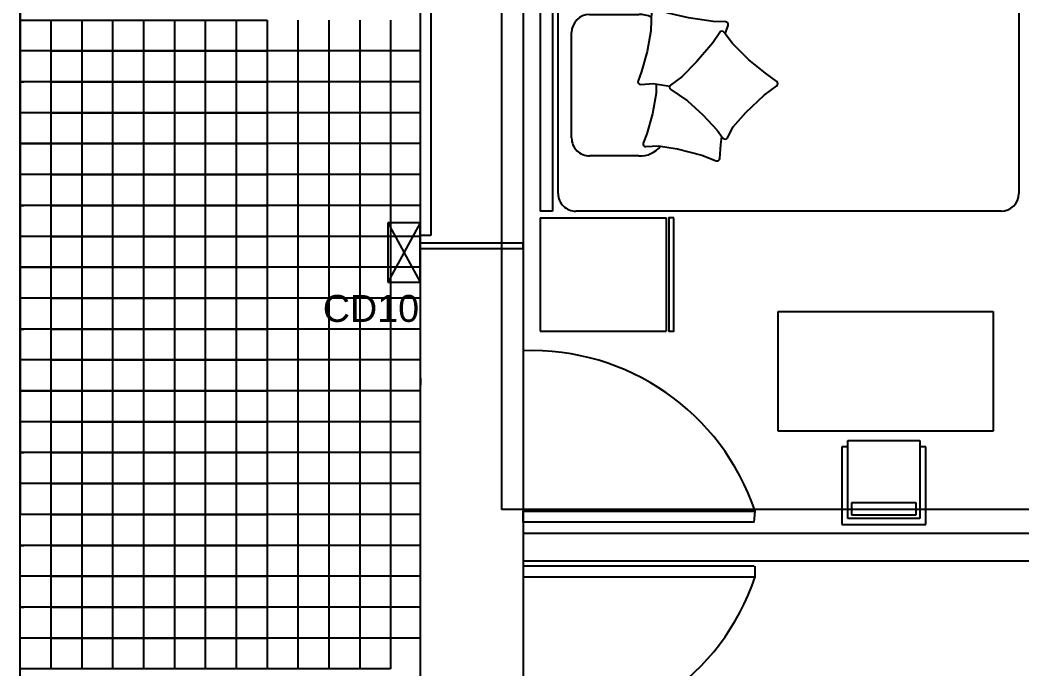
# Model space of a CAD drawing. Header units: millimetres. Extents: x 2377 to 4712, y -254 to 3188.
# Drawn here: x 2887.1 to 2963.4, y 1059 to 1108.4 of the extents above; entities that cross this region are included whole.
import ezdxf

# ---------------------------------------------------------------- set-up
doc = ezdxf.new("R2010")
doc.units = ezdxf.units.MM
doc.linetypes.add('ACAD_ISO03W100', pattern=[30, 12, -18])
doc.layers.add('CD', color=7, linetype='Continuous', true_color=0x5e67af)
doc.layers.add('Mobiliario', color=254, linetype='Continuous')
doc.styles.get("Standard").update_dxf_attribs({"font": 'arial.ttf'})

# ---------------------------------------------------------------- blocks, each defined once
blk = doc.blocks.new('*U7')
for p, q in [((-976.2, 0.3), (-976.2, -499.7)), ((-526.2, 0.3), (-976.2, 0.3)), ((-526.2, 0.3), (-526.2, -499.7)), ((500, -0.3), (-500, 0.3)), ((-500, -48.3), (-500, 0.3)), ((500, -48.8), (500, -0.3)), ((500, -48.8), (-500, -48.3)), ((-430, -71.4), (430, -71.4)), ((-500, -1830), (-500, -141.4)), ((-209.2, -124.8), (209.2, -124.8)), ((500, -141.4), (500, -1830)), ((-280.5, -391.6), (-280.5, -196)), ((280.5, -196), (280.5, -391.6)), ((-526.2, -499.7), (-976.2, -499.7)), ((430, -1900), (-430, -1900))]:
    blk.add_line(p, q)
for points in [[(204.7, -733.7), (237.6, -746.1, 0.517444), (251.8, -736.5), (252.9, -686.9), (267.1, -588.8), (285.5, -507.9), (305.6, -456.2, 0.51806), (296.2, -441.9), (215.9, -439.4), (134.1, -424.9), (54, -402.7), (17.6, -388.7, 0.550421), (3.4, -399.3), (7.1, -448.8), (-4.2, -514)], [(5, -461), (-31.1, -459.9), (-112.9, -445.4), (-193, -423.2), (-229.4, -409.2, 0.550421), (-243.6, -419.7), (-239.9, -469.3), (-252.7, -543.4), (-277, -641.2), (-299.4, -699, 0.502905), (-290.4, -713.2), (-235.5, -717.5), (-203.7, -720.9)]]:
    blk.add_lwpolyline(points, format="xyb")
blk.add_lwpolyline([(-526.3, -530.5), (-526.3, -510.8), (-976.2, -510.8), (-976.2, -530.5)], close=True)
blk.add_lwpolyline([(-108.6, -816.7), (-38.8, -889.4), (-1.9, -939.1, 0.502905), (15, -939.1), (47.8, -895), (100.9, -827.9), (165.1, -763.6), (209.9, -729.8, 0.517444), (209.3, -712.7), (167.9, -685.3), (92.5, -621), (33.8, -562.3), (0.9, -517.7, 0.51806), (-16.2, -518), (-61.2, -584.6), (-117, -646.1), (-178.5, -702.1), (-209.8, -725.4, 0.550421), (-208.4, -743.1), (-164.5, -766.4)], format="xyb", close=True)
for centre, radius, start, end in [((-430, -141.4), 70, 90, 180), ((430, -141.4), 70, 0, 90), ((-209.2, -196), 71.3, 89.9964, 180), ((209.2, -196), 71.3, 0, 90), ((-174.8, -395.7), 105.8, 177.773, 230.9652), ((174.8, -395.7), 105.8, 334.5655, 2.227), ((-430, -1830), 70, 180, 270), ((430, -1830), 70, 270, 0)]:
    blk.add_arc(centre, radius, start, end)
blk = doc.blocks.new('A$C297D1C59')
for p, q in [((0, 1779.3, -35.3), (1800, 1779.3, -35.3)), ((0, 779.3, -35.3), (0, 1779.3, -35.3)), ((1800, 1779.3, -35.3), (1800, 779.3, -35.3)), ((1800, 779.3, -35.3), (0, 779.3, -35.3)), ((585, 50, -35.3), (585, 700.5, -35.3)), ((585, 700.5, -35.3), (1185, 700.5, -35.3)), ((1185, 700.5, -35.3), (1185, 50, -35.3)), ((535, 650, -35.3), (535, 0, -35.3)), ((539.2, 650, -35.3), (535, 650, -35.3)), ((585, 650, -35.3), (539.2, 650, -35.3)), ((1235, 650, -35.3), (1185, 650, -35.3)), ((1235, 0, -35.3), (1235, 650, -35.3)), ((615.6, 181.5, -35.3), (615.6, 81.2, -35.3)), ((1155.8, 181.5, -35.3), (615.6, 181.5, -35.3)), ((1155.8, 81.2, -35.3), (1155.8, 181.5, -35.3)), ((1185, 50, -35.3), (585, 50, -35.3)), ((615.6, 81.2, -35.3), (1155.8, 81.2, -35.3)), ((535, 0, -35.3), (1235, 0, -35.3))]:
    blk.add_line(p, q)

msp = doc.modelspace()

# ---------------------------------------------------------------- linework, layer by layer
at = {"transparency": 33554687}
for p, q in [((2887.121, 1021.029), (2887.121, 1183.689)), ((2887.121, 1021.029), (2887.121, 1160.173)), ((2887.121, 1127.248), (2887.121, 1070.806)), ((2887.121, 1117.841), (2887.121, 1108.434)), ((2917.605, 1116.529), (2917.605, 1091.052)), ((2925.444, 1113.915), (2925.444, 1089.923)), ((2887.121, 1108.434), (2887.121, 1089.62)), ((2887.121, 1108.434), (2889.473, 1108.434)), ((2889.473, 1108.434), (2889.473, 1106.082)), ((2889.473, 1108.434), (2891.825, 1108.434)), ((2891.825, 1108.434), (2891.825, 1106.082)), ((2891.825, 1108.434), (2894.176, 1108.434)), ((2894.176, 1108.434), (2894.176, 1106.082)), ((2894.176, 1108.434), (2896.528, 1108.434)), ((2896.528, 1108.434), (2896.528, 1106.082)), ((2896.528, 1108.434), (2898.88, 1108.434)), ((2898.88, 1108.434), (2898.88, 1106.082)), ((2898.88, 1108.434), (2901.231, 1108.434)), ((2901.231, 1108.434), (2901.231, 1106.082)), ((2901.231, 1108.434), (2903.583, 1108.434)), ((2903.583, 1108.434), (2903.583, 1106.082)), ((2903.583, 1108.434), (2905.935, 1108.434)), ((2905.935, 1108.434), (2905.935, 1106.082)), ((2908.287, 1108.434), (2908.287, 1106.082)), ((2910.638, 1108.434), (2910.638, 1106.082)), ((2912.99, 1108.434), (2912.99, 1106.082)), ((2915.342, 1108.434), (2915.342, 1106.082)), ((2889.473, 1106.082), (2887.121, 1106.082)), ((2887.121, 1106.082), (2887.121, 1103.731)), ((2891.825, 1106.082), (2889.473, 1106.082)), ((2889.473, 1106.082), (2889.473, 1103.731)), ((2889.473, 1106.082), (2891.825, 1106.082)), ((2894.176, 1106.082), (2891.825, 1106.082)), ((2891.825, 1106.082), (2891.825, 1103.731)), ((2891.825, 1106.082), (2894.176, 1106.082)), ((2896.528, 1106.082), (2894.176, 1106.082)), ((2894.176, 1106.082), (2894.176, 1103.731)), ((2894.176, 1106.082), (2896.528, 1106.082)), ((2898.88, 1106.082), (2896.528, 1106.082)), ((2896.528, 1106.082), (2896.528, 1103.731)), ((2896.528, 1106.082), (2898.88, 1106.082)), ((2901.231, 1106.082), (2898.88, 1106.082)), ((2898.88, 1106.082), (2898.88, 1103.731)), ((2898.88, 1106.082), (2901.231, 1106.082)), ((2903.583, 1106.082), (2901.231, 1106.082)), ((2901.231, 1106.082), (2901.231, 1103.731)), ((2901.231, 1106.082), (2903.583, 1106.082)), ((2905.935, 1106.082), (2903.583, 1106.082)), ((2903.583, 1106.082), (2903.583, 1103.731)), ((2903.583, 1106.082), (2905.935, 1106.082)), ((2908.287, 1106.082), (2905.935, 1106.082)), ((2905.935, 1106.082), (2905.935, 1103.731)), ((2910.638, 1106.082), (2908.287, 1106.082)), ((2908.287, 1106.082), (2908.287, 1103.731)), ((2912.99, 1106.082), (2910.638, 1106.082)), ((2910.638, 1106.082), (2910.638, 1103.731)), ((2915.342, 1106.082), (2912.99, 1106.082)), ((2912.99, 1106.082), (2912.99, 1103.731)), ((2917.62, 1106.082), (2915.342, 1106.082)), ((2915.342, 1106.082), (2915.342, 1103.731)), ((2887.121, 1103.731), (2887.121, 1104.904)), ((2887.121, 1103.731), (2887.421, 1103.731)), ((2889.473, 1103.731), (2887.121, 1103.731)), ((2887.121, 1103.731), (2887.121, 1101.379)), ((2887.121, 1103.731), (2887.121, 1099.027)), ((2891.825, 1103.731), (2889.473, 1103.731)), ((2889.473, 1103.731), (2889.473, 1101.379)), ((2889.473, 1103.731), (2891.825, 1103.731)), ((2894.176, 1103.731), (2891.825, 1103.731)), ((2891.825, 1103.731), (2891.825, 1101.379)), ((2891.825, 1103.731), (2894.176, 1103.731)), ((2896.528, 1103.731), (2894.176, 1103.731)), ((2894.176, 1103.731), (2894.176, 1101.379)), ((2894.176, 1103.731), (2896.528, 1103.731)), ((2898.88, 1103.731), (2896.528, 1103.731)), ((2896.528, 1103.731), (2896.528, 1101.379)), ((2896.528, 1103.731), (2898.88, 1103.731)), ((2901.231, 1103.731), (2898.88, 1103.731)), ((2898.88, 1103.731), (2898.88, 1101.379)), ((2898.88, 1103.731), (2901.231, 1103.731)), ((2903.583, 1103.731), (2901.231, 1103.731)), ((2901.231, 1103.731), (2901.231, 1101.379)), ((2901.231, 1103.731), (2903.583, 1103.731)), ((2905.935, 1103.731), (2903.583, 1103.731)), ((2903.583, 1103.731), (2903.583, 1101.379)), ((2903.583, 1103.731), (2905.935, 1103.731)), ((2908.287, 1103.731), (2905.935, 1103.731)), ((2905.935, 1103.731), (2905.935, 1101.379)), ((2910.638, 1103.731), (2908.287, 1103.731)), ((2908.287, 1103.731), (2908.287, 1101.379)), ((2912.99, 1103.731), (2910.638, 1103.731)), ((2910.638, 1103.731), (2910.638, 1101.379)), ((2915.342, 1103.731), (2912.99, 1103.731)), ((2912.99, 1103.731), (2912.99, 1101.379)), ((2917.62, 1103.731), (2915.342, 1103.731)), ((2915.342, 1103.731), (2915.342, 1101.379)), ((2889.473, 1101.379), (2887.121, 1101.379)), ((2891.825, 1101.379), (2889.473, 1101.379)), ((2889.473, 1101.379), (2889.473, 1099.027)), ((2889.473, 1101.379), (2891.825, 1101.379)), ((2894.176, 1101.379), (2891.825, 1101.379)), ((2891.825, 1101.379), (2891.825, 1099.027)), ((2891.825, 1101.379), (2894.176, 1101.379)), ((2896.528, 1101.379), (2894.176, 1101.379)), ((2894.176, 1101.379), (2894.176, 1099.027)), ((2894.176, 1101.379), (2896.528, 1101.379)), ((2898.88, 1101.379), (2896.528, 1101.379)), ((2896.528, 1101.379), (2896.528, 1099.027)), ((2896.528, 1101.379), (2898.88, 1101.379)), ((2901.231, 1101.379), (2898.88, 1101.379)), ((2898.88, 1101.379), (2898.88, 1099.027)), ((2898.88, 1101.379), (2901.231, 1101.379)), ((2903.583, 1101.379), (2901.231, 1101.379)), ((2901.231, 1101.379), (2901.231, 1099.027)), ((2901.231, 1101.379), (2903.583, 1101.379)), ((2905.935, 1101.379), (2903.583, 1101.379)), ((2903.583, 1101.379), (2903.583, 1099.027)), ((2903.583, 1101.379), (2905.935, 1101.379)), ((2908.287, 1101.379), (2905.935, 1101.379)), ((2905.935, 1101.379), (2905.935, 1099.027)), ((2910.638, 1101.379), (2908.287, 1101.379)), ((2908.287, 1101.379), (2908.287, 1099.027)), ((2912.99, 1101.379), (2910.638, 1101.379)), ((2910.638, 1101.379), (2910.638, 1099.027)), ((2915.342, 1101.379), (2912.99, 1101.379)), ((2912.99, 1101.379), (2912.99, 1099.027)), ((2917.62, 1101.379), (2915.342, 1101.379)), ((2915.342, 1101.379), (2915.342, 1099.027)), ((2889.473, 1099.027), (2887.121, 1099.027)), ((2887.121, 1099.027), (2887.121, 1089.62)), ((2887.121, 1099.027), (2889.473, 1099.027)), ((2891.825, 1099.027), (2889.473, 1099.027)), ((2889.473, 1099.027), (2889.473, 1096.675)), ((2889.473, 1099.027), (2891.825, 1099.027)), ((2894.176, 1099.027), (2891.825, 1099.027)), ((2891.825, 1099.027), (2891.825, 1096.675)), ((2891.825, 1099.027), (2894.176, 1099.027)), ((2896.528, 1099.027), (2894.176, 1099.027)), ((2894.176, 1099.027), (2894.176, 1096.675)), ((2894.176, 1099.027), (2896.528, 1099.027)), ((2898.88, 1099.027), (2896.528, 1099.027)), ((2896.528, 1099.027), (2896.528, 1096.675)), ((2896.528, 1099.027), (2898.88, 1099.027)), ((2901.231, 1099.027), (2898.88, 1099.027)), ((2898.88, 1099.027), (2898.88, 1096.675)), ((2898.88, 1099.027), (2901.231, 1099.027)), ((2903.583, 1099.027), (2901.231, 1099.027)), ((2901.231, 1099.027), (2901.231, 1096.675)), ((2901.231, 1099.027), (2903.583, 1099.027)), ((2905.935, 1099.027), (2903.583, 1099.027)), ((2903.583, 1099.027), (2903.583, 1096.675)), ((2903.583, 1099.027), (2905.935, 1099.027)), ((2908.287, 1099.027), (2905.935, 1099.027)), ((2905.935, 1099.027), (2905.935, 1096.675)), ((2910.638, 1099.027), (2908.287, 1099.027)), ((2908.287, 1099.027), (2908.287, 1096.675)), ((2912.99, 1099.027), (2910.638, 1099.027)), ((2910.638, 1099.027), (2910.638, 1096.675)), ((2915.342, 1099.027), (2912.99, 1099.027)), ((2912.99, 1099.027), (2912.99, 1096.675)), ((2917.62, 1099.027), (2915.342, 1099.027)), ((2915.342, 1099.027), (2915.342, 1096.675)), ((2889.473, 1096.675), (2887.121, 1096.675)), ((2887.121, 1096.675), (2887.121, 1094.324)), ((2891.825, 1096.675), (2889.473, 1096.675)), ((2889.473, 1096.675), (2889.473, 1094.324)), ((2889.473, 1096.675), (2891.825, 1096.675)), ((2894.176, 1096.675), (2891.825, 1096.675)), ((2891.825, 1096.675), (2891.825, 1094.324)), ((2891.825, 1096.675), (2894.176, 1096.675)), ((2896.528, 1096.675), (2894.176, 1096.675)), ((2894.176, 1096.675), (2894.176, 1094.324)), ((2894.176, 1096.675), (2896.528, 1096.675)), ((2898.88, 1096.675), (2896.528, 1096.675)), ((2896.528, 1096.675), (2896.528, 1094.324)), ((2896.528, 1096.675), (2898.88, 1096.675)), ((2901.231, 1096.675), (2898.88, 1096.675)), ((2898.88, 1096.675), (2898.88, 1094.324)), ((2898.88, 1096.675), (2901.231, 1096.675)), ((2903.583, 1096.675), (2901.231, 1096.675)), ((2901.231, 1096.675), (2901.231, 1094.324)), ((2901.231, 1096.675), (2903.583, 1096.675)), ((2905.935, 1096.675), (2903.583, 1096.675)), ((2903.583, 1096.675), (2903.583, 1094.324)), ((2903.583, 1096.675), (2905.935, 1096.675)), ((2908.287, 1096.675), (2905.935, 1096.675)), ((2905.935, 1096.675), (2905.935, 1094.324)), ((2910.638, 1096.675), (2908.287, 1096.675)), ((2908.287, 1096.675), (2908.287, 1094.324)), ((2912.99, 1096.675), (2910.638, 1096.675)), ((2910.638, 1096.675), (2910.638, 1094.324)), ((2915.342, 1096.675), (2912.99, 1096.675)), ((2912.99, 1096.675), (2912.99, 1094.324)), ((2917.62, 1096.675), (2915.342, 1096.675)), ((2915.342, 1096.675), (2915.342, 1094.324)), ((2887.121, 1094.324), (2887.421, 1094.324)), ((2889.473, 1094.324), (2887.121, 1094.324)), ((2887.121, 1094.324), (2887.121, 1091.972)), ((2887.121, 1094.324), (2887.121, 1089.62)), ((2891.825, 1094.324), (2889.473, 1094.324)), ((2889.473, 1094.324), (2889.473, 1091.972)), ((2889.473, 1094.324), (2891.825, 1094.324)), ((2894.176, 1094.324), (2891.825, 1094.324)), ((2891.825, 1094.324), (2891.825, 1091.972)), ((2891.825, 1094.324), (2894.176, 1094.324)), ((2896.528, 1094.324), (2894.176, 1094.324)), ((2894.176, 1094.324), (2894.176, 1091.972)), ((2894.176, 1094.324), (2896.528, 1094.324)), ((2898.88, 1094.324), (2896.528, 1094.324)), ((2896.528, 1094.324), (2896.528, 1091.972)), ((2896.528, 1094.324), (2898.88, 1094.324)), ((2901.231, 1094.324), (2898.88, 1094.324)), ((2898.88, 1094.324), (2898.88, 1091.972)), ((2898.88, 1094.324), (2901.231, 1094.324)), ((2903.583, 1094.324), (2901.231, 1094.324)), ((2901.231, 1094.324), (2901.231, 1091.972)), ((2901.231, 1094.324), (2903.583, 1094.324)), ((2905.935, 1094.324), (2903.583, 1094.324)), ((2903.583, 1094.324), (2903.583, 1091.972)), ((2903.583, 1094.324), (2905.935, 1094.324)), ((2908.287, 1094.324), (2905.935, 1094.324)), ((2905.935, 1094.324), (2905.935, 1091.972)), ((2910.638, 1094.324), (2908.287, 1094.324)), ((2908.287, 1094.324), (2908.287, 1091.972)), ((2912.99, 1094.324), (2910.638, 1094.324)), ((2910.638, 1094.324), (2910.638, 1091.972)), ((2915.342, 1094.324), (2912.99, 1094.324)), ((2912.99, 1094.324), (2912.99, 1091.972)), ((2917.62, 1094.324), (2915.342, 1094.324)), ((2915.342, 1094.324), (2915.342, 1091.972)), ((2889.473, 1091.972), (2887.121, 1091.972)), ((2891.825, 1091.972), (2889.473, 1091.972)), ((2889.473, 1091.972), (2889.473, 1089.62)), ((2889.473, 1091.972), (2891.825, 1091.972)), ((2894.176, 1091.972), (2891.825, 1091.972)), ((2891.825, 1091.972), (2891.825, 1089.62)), ((2891.825, 1091.972), (2894.176, 1091.972)), ((2896.528, 1091.972), (2894.176, 1091.972)), ((2894.176, 1091.972), (2894.176, 1089.62)), ((2894.176, 1091.972), (2896.528, 1091.972)), ((2898.88, 1091.972), (2896.528, 1091.972)), ((2896.528, 1091.972), (2896.528, 1089.62)), ((2896.528, 1091.972), (2898.88, 1091.972)), ((2901.231, 1091.972), (2898.88, 1091.972)), ((2898.88, 1091.972), (2898.88, 1089.62)), ((2898.88, 1091.972), (2901.231, 1091.972)), ((2903.583, 1091.972), (2901.231, 1091.972)), ((2901.231, 1091.972), (2901.231, 1089.62)), ((2901.231, 1091.972), (2903.583, 1091.972)), ((2905.935, 1091.972), (2903.583, 1091.972)), ((2903.583, 1091.972), (2903.583, 1089.62)), ((2903.583, 1091.972), (2905.935, 1091.972)), ((2908.287, 1091.972), (2905.935, 1091.972)), ((2905.935, 1091.972), (2905.935, 1089.62)), ((2910.638, 1091.972), (2908.287, 1091.972)), ((2908.287, 1091.972), (2908.287, 1089.62)), ((2912.99, 1091.972), (2910.638, 1091.972)), ((2910.638, 1091.972), (2910.638, 1089.62)), ((2915.342, 1091.972), (2912.99, 1091.972)), ((2912.99, 1091.972), (2912.99, 1089.62)), ((2917.62, 1091.972), (2915.342, 1091.972)), ((2915.342, 1091.972), (2915.342, 1089.62)), ((2917.605, 1091.972), (2917.605, 1045.906)), ((2925.444, 1091.444), (2917.605, 1091.444)), ((2925.444, 1091.052), (2925.444, 1091.444)), ((2917.605, 1091.052), (2925.444, 1091.052)), ((2925.444, 1091.052), (2925.444, 1045.463)), ((2889.473, 1089.62), (2887.121, 1089.62)), ((2887.121, 1089.62), (2887.121, 1070.806)), ((2887.121, 1089.62), (2889.473, 1089.62)), ((2891.825, 1089.62), (2889.473, 1089.62)), ((2889.473, 1089.62), (2889.473, 1087.268)), ((2889.473, 1089.62), (2891.825, 1089.62)), ((2894.176, 1089.62), (2891.825, 1089.62)), ((2891.825, 1089.62), (2891.825, 1087.268)), ((2891.825, 1089.62), (2894.176, 1089.62)), ((2896.528, 1089.62), (2894.176, 1089.62)), ((2894.176, 1089.62), (2894.176, 1087.268)), ((2894.176, 1089.62), (2896.528, 1089.62)), ((2898.88, 1089.62), (2896.528, 1089.62)), ((2896.528, 1089.62), (2896.528, 1087.268)), ((2896.528, 1089.62), (2898.88, 1089.62)), ((2901.231, 1089.62), (2898.88, 1089.62)), ((2898.88, 1089.62), (2898.88, 1087.268)), ((2898.88, 1089.62), (2901.231, 1089.62)), ((2903.583, 1089.62), (2901.231, 1089.62)), ((2901.231, 1089.62), (2901.231, 1087.268)), ((2901.231, 1089.62), (2903.583, 1089.62)), ((2905.935, 1089.62), (2903.583, 1089.62)), ((2903.583, 1089.62), (2903.583, 1087.268)), ((2903.583, 1089.62), (2905.935, 1089.62)), ((2908.287, 1089.62), (2905.935, 1089.62)), ((2905.935, 1089.62), (2905.935, 1087.268)), ((2910.638, 1089.62), (2908.287, 1089.62)), ((2908.287, 1089.62), (2908.287, 1087.268)), ((2912.99, 1089.62), (2910.638, 1089.62)), ((2910.638, 1089.62), (2910.638, 1087.268)), ((2915.342, 1089.62), (2912.99, 1089.62)), ((2912.99, 1089.62), (2912.99, 1087.268)), ((2917.62, 1089.62), (2915.342, 1089.62)), ((2915.342, 1089.62), (2915.342, 1087.268)), ((2889.473, 1087.268), (2887.121, 1087.268)), ((2887.121, 1087.268), (2887.121, 1084.917)), ((2891.825, 1087.268), (2889.473, 1087.268)), ((2889.473, 1087.268), (2889.473, 1084.917)), ((2889.473, 1087.268), (2891.825, 1087.268)), ((2894.176, 1087.268), (2891.825, 1087.268)), ((2891.825, 1087.268), (2891.825, 1084.917)), ((2891.825, 1087.268), (2894.176, 1087.268)), ((2896.528, 1087.268), (2894.176, 1087.268)), ((2894.176, 1087.268), (2894.176, 1084.917)), ((2894.176, 1087.268), (2896.528, 1087.268)), ((2898.88, 1087.268), (2896.528, 1087.268)), ((2896.528, 1087.268), (2896.528, 1084.917)), ((2896.528, 1087.268), (2898.88, 1087.268)), ((2901.231, 1087.268), (2898.88, 1087.268)), ((2898.88, 1087.268), (2898.88, 1084.917)), ((2898.88, 1087.268), (2901.231, 1087.268)), ((2903.583, 1087.268), (2901.231, 1087.268)), ((2901.231, 1087.268), (2901.231, 1084.917)), ((2901.231, 1087.268), (2903.583, 1087.268)), ((2905.935, 1087.268), (2903.583, 1087.268)), ((2903.583, 1087.268), (2903.583, 1084.917)), ((2903.583, 1087.268), (2905.935, 1087.268)), ((2908.287, 1087.268), (2905.935, 1087.268)), ((2905.935, 1087.268), (2905.935, 1084.917)), ((2910.638, 1087.268), (2908.287, 1087.268)), ((2908.287, 1087.268), (2908.287, 1084.917)), ((2912.99, 1087.268), (2910.638, 1087.268)), ((2910.638, 1087.268), (2910.638, 1084.917)), ((2915.342, 1087.268), (2912.99, 1087.268)), ((2912.99, 1087.268), (2912.99, 1084.917)), ((2917.62, 1087.268), (2915.342, 1087.268)), ((2915.342, 1087.268), (2915.342, 1084.917)), ((2887.121, 1084.917), (2887.421, 1084.917)), ((2889.473, 1084.917), (2887.121, 1084.917)), ((2887.121, 1084.917), (2887.121, 1082.565)), ((2887.121, 1084.917), (2887.121, 1080.213)), ((2891.825, 1084.917), (2889.473, 1084.917)), ((2889.473, 1084.917), (2889.473, 1082.565)), ((2889.473, 1084.917), (2891.825, 1084.917)), ((2894.176, 1084.917), (2891.825, 1084.917)), ((2891.825, 1084.917), (2891.825, 1082.565)), ((2891.825, 1084.917), (2894.176, 1084.917)), ((2896.528, 1084.917), (2894.176, 1084.917)), ((2894.176, 1084.917), (2894.176, 1082.565)), ((2894.176, 1084.917), (2896.528, 1084.917)), ((2898.88, 1084.917), (2896.528, 1084.917)), ((2896.528, 1084.917), (2896.528, 1082.565)), ((2896.528, 1084.917), (2898.88, 1084.917)), ((2901.231, 1084.917), (2898.88, 1084.917)), ((2898.88, 1084.917), (2898.88, 1082.565)), ((2898.88, 1084.917), (2901.231, 1084.917)), ((2903.583, 1084.917), (2901.231, 1084.917)), ((2901.231, 1084.917), (2901.231, 1082.565)), ((2901.231, 1084.917), (2903.583, 1084.917)), ((2905.935, 1084.917), (2903.583, 1084.917)), ((2903.583, 1084.917), (2903.583, 1082.565)), ((2903.583, 1084.917), (2905.935, 1084.917)), ((2908.287, 1084.917), (2905.935, 1084.917)), ((2905.935, 1084.917), (2905.935, 1082.565)), ((2910.638, 1084.917), (2908.287, 1084.917)), ((2908.287, 1084.917), (2908.287, 1082.565)), ((2912.99, 1084.917), (2910.638, 1084.917)), ((2910.638, 1084.917), (2910.638, 1082.565)), ((2915.342, 1084.917), (2912.99, 1084.917)), ((2912.99, 1084.917), (2912.99, 1082.565)), ((2917.62, 1084.917), (2915.342, 1084.917)), ((2915.342, 1084.917), (2915.342, 1082.565)), ((2889.473, 1082.565), (2887.121, 1082.565)), ((2891.825, 1082.565), (2889.473, 1082.565)), ((2889.473, 1082.565), (2889.473, 1080.213)), ((2889.473, 1082.565), (2891.825, 1082.565)), ((2894.176, 1082.565), (2891.825, 1082.565)), ((2891.825, 1082.565), (2891.825, 1080.213)), ((2891.825, 1082.565), (2894.176, 1082.565)), ((2896.528, 1082.565), (2894.176, 1082.565)), ((2894.176, 1082.565), (2894.176, 1080.213)), ((2894.176, 1082.565), (2896.528, 1082.565)), ((2898.88, 1082.565), (2896.528, 1082.565)), ((2896.528, 1082.565), (2896.528, 1080.213)), ((2896.528, 1082.565), (2898.88, 1082.565)), ((2901.231, 1082.565), (2898.88, 1082.565)), ((2898.88, 1082.565), (2898.88, 1080.213)), ((2898.88, 1082.565), (2901.231, 1082.565)), ((2903.583, 1082.565), (2901.231, 1082.565)), ((2901.231, 1082.565), (2901.231, 1080.213)), ((2901.231, 1082.565), (2903.583, 1082.565)), ((2905.935, 1082.565), (2903.583, 1082.565)), ((2903.583, 1082.565), (2903.583, 1080.213)), ((2903.583, 1082.565), (2905.935, 1082.565)), ((2908.287, 1082.565), (2905.935, 1082.565)), ((2905.935, 1082.565), (2905.935, 1080.213)), ((2910.638, 1082.565), (2908.287, 1082.565)), ((2908.287, 1082.565), (2908.287, 1080.213)), ((2912.99, 1082.565), (2910.638, 1082.565)), ((2910.638, 1082.565), (2910.638, 1080.213)), ((2915.342, 1082.565), (2912.99, 1082.565)), ((2912.99, 1082.565), (2912.99, 1080.213)), ((2917.62, 1082.565), (2915.342, 1082.565)), ((2915.342, 1082.565), (2915.342, 1080.213)), ((2917.62, 1081.171), (2917.62, 1080.665)), ((2889.473, 1080.213), (2887.121, 1080.213)), ((2887.121, 1080.213), (2887.121, 1070.806)), ((2887.121, 1080.213), (2889.473, 1080.213)), ((2891.825, 1080.213), (2889.473, 1080.213)), ((2889.473, 1080.213), (2889.473, 1077.862)), ((2889.473, 1080.213), (2891.825, 1080.213)), ((2894.176, 1080.213), (2891.825, 1080.213)), ((2891.825, 1080.213), (2891.825, 1077.862)), ((2891.825, 1080.213), (2894.176, 1080.213)), ((2896.528, 1080.213), (2894.176, 1080.213)), ((2894.176, 1080.213), (2894.176, 1077.862)), ((2894.176, 1080.213), (2896.528, 1080.213)), ((2898.88, 1080.213), (2896.528, 1080.213)), ((2896.528, 1080.213), (2896.528, 1077.862)), ((2896.528, 1080.213), (2898.88, 1080.213)), ((2901.231, 1080.213), (2898.88, 1080.213)), ((2898.88, 1080.213), (2898.88, 1077.862)), ((2898.88, 1080.213), (2901.231, 1080.213)), ((2903.583, 1080.213), (2901.231, 1080.213)), ((2901.231, 1080.213), (2901.231, 1077.862)), ((2901.231, 1080.213), (2903.583, 1080.213)), ((2905.935, 1080.213), (2903.583, 1080.213)), ((2903.583, 1080.213), (2903.583, 1077.862)), ((2903.583, 1080.213), (2905.935, 1080.213)), ((2908.287, 1080.213), (2905.935, 1080.213)), ((2905.935, 1080.213), (2905.935, 1077.862)), ((2910.638, 1080.213), (2908.287, 1080.213)), ((2908.287, 1080.213), (2908.287, 1077.862)), ((2912.99, 1080.213), (2910.638, 1080.213)), ((2910.638, 1080.213), (2910.638, 1077.862)), ((2915.342, 1080.213), (2912.99, 1080.213)), ((2912.99, 1080.213), (2912.99, 1077.862)), ((2917.62, 1080.213), (2915.342, 1080.213)), ((2915.342, 1080.213), (2915.342, 1077.862)), ((2889.473, 1077.862), (2887.121, 1077.862)), ((2887.121, 1077.862), (2887.121, 1075.51)), ((2891.825, 1077.862), (2889.473, 1077.862)), ((2889.473, 1077.862), (2889.473, 1075.51)), ((2889.473, 1077.862), (2891.825, 1077.862)), ((2894.176, 1077.862), (2891.825, 1077.862)), ((2891.825, 1077.862), (2891.825, 1075.51)), ((2891.825, 1077.862), (2894.176, 1077.862)), ((2896.528, 1077.862), (2894.176, 1077.862)), ((2894.176, 1077.862), (2894.176, 1075.51)), ((2894.176, 1077.862), (2896.528, 1077.862)), ((2898.88, 1077.862), (2896.528, 1077.862)), ((2896.528, 1077.862), (2896.528, 1075.51)), ((2896.528, 1077.862), (2898.88, 1077.862)), ((2901.231, 1077.862), (2898.88, 1077.862)), ((2898.88, 1077.862), (2898.88, 1075.51)), ((2898.88, 1077.862), (2901.231, 1077.862)), ((2903.583, 1077.862), (2901.231, 1077.862)), ((2901.231, 1077.862), (2901.231, 1075.51)), ((2901.231, 1077.862), (2903.583, 1077.862)), ((2905.935, 1077.862), (2903.583, 1077.862)), ((2903.583, 1077.862), (2903.583, 1075.51)), ((2903.583, 1077.862), (2905.935, 1077.862)), ((2908.287, 1077.862), (2905.935, 1077.862)), ((2905.935, 1077.862), (2905.935, 1075.51)), ((2910.638, 1077.862), (2908.287, 1077.862)), ((2908.287, 1077.862), (2908.287, 1075.51)), ((2912.99, 1077.862), (2910.638, 1077.862)), ((2910.638, 1077.862), (2910.638, 1075.51)), ((2915.342, 1077.862), (2912.99, 1077.862)), ((2912.99, 1077.862), (2912.99, 1075.51)), ((2917.62, 1077.862), (2915.342, 1077.862)), ((2915.342, 1077.862), (2915.342, 1075.51)), ((2887.121, 1075.51), (2887.421, 1075.51)), ((2889.473, 1075.51), (2887.121, 1075.51)), ((2887.121, 1075.51), (2887.121, 1073.158)), ((2887.121, 1075.51), (2887.121, 1070.806)), ((2891.825, 1075.51), (2889.473, 1075.51)), ((2889.473, 1075.51), (2889.473, 1073.158)), ((2889.473, 1075.51), (2891.825, 1075.51)), ((2894.176, 1075.51), (2891.825, 1075.51)), ((2891.825, 1075.51), (2891.825, 1073.158)), ((2891.825, 1075.51), (2894.176, 1075.51)), ((2896.528, 1075.51), (2894.176, 1075.51)), ((2894.176, 1075.51), (2894.176, 1073.158)), ((2894.176, 1075.51), (2896.528, 1075.51)), ((2898.88, 1075.51), (2896.528, 1075.51)), ((2896.528, 1075.51), (2896.528, 1073.158)), ((2896.528, 1075.51), (2898.88, 1075.51)), ((2901.231, 1075.51), (2898.88, 1075.51)), ((2898.88, 1075.51), (2898.88, 1073.158)), ((2898.88, 1075.51), (2901.231, 1075.51)), ((2903.583, 1075.51), (2901.231, 1075.51)), ((2901.231, 1075.51), (2901.231, 1073.158)), ((2901.231, 1075.51), (2903.583, 1075.51)), ((2905.935, 1075.51), (2903.583, 1075.51)), ((2903.583, 1075.51), (2903.583, 1073.158)), ((2903.583, 1075.51), (2905.935, 1075.51)), ((2908.287, 1075.51), (2905.935, 1075.51)), ((2905.935, 1075.51), (2905.935, 1073.158)), ((2910.638, 1075.51), (2908.287, 1075.51)), ((2908.287, 1075.51), (2908.287, 1073.158)), ((2912.99, 1075.51), (2910.638, 1075.51)), ((2910.638, 1075.51), (2910.638, 1073.158)), ((2915.342, 1075.51), (2912.99, 1075.51)), ((2912.99, 1075.51), (2912.99, 1073.158)), ((2917.62, 1075.51), (2915.342, 1075.51)), ((2915.342, 1075.51), (2915.342, 1073.158)), ((2889.473, 1073.158), (2887.121, 1073.158)), ((2891.825, 1073.158), (2889.473, 1073.158)), ((2889.473, 1073.158), (2889.473, 1070.806)), ((2889.473, 1073.158), (2891.825, 1073.158)), ((2894.176, 1073.158), (2891.825, 1073.158)), ((2891.825, 1073.158), (2891.825, 1070.806)), ((2891.825, 1073.158), (2894.176, 1073.158)), ((2896.528, 1073.158), (2894.176, 1073.158)), ((2894.176, 1073.158), (2894.176, 1070.806)), ((2894.176, 1073.158), (2896.528, 1073.158)), ((2898.88, 1073.158), (2896.528, 1073.158)), ((2896.528, 1073.158), (2896.528, 1070.806)), ((2896.528, 1073.158), (2898.88, 1073.158)), ((2901.231, 1073.158), (2898.88, 1073.158)), ((2898.88, 1073.158), (2898.88, 1070.806)), ((2898.88, 1073.158), (2901.231, 1073.158)), ((2903.583, 1073.158), (2901.231, 1073.158)), ((2901.231, 1073.158), (2901.231, 1070.806)), ((2901.231, 1073.158), (2903.583, 1073.158)), ((2905.935, 1073.158), (2903.583, 1073.158)), ((2903.583, 1073.158), (2903.583, 1070.806)), ((2903.583, 1073.158), (2905.935, 1073.158)), ((2908.287, 1073.158), (2905.935, 1073.158)), ((2905.935, 1073.158), (2905.935, 1070.806)), ((2910.638, 1073.158), (2908.287, 1073.158)), ((2908.287, 1073.158), (2908.287, 1070.806)), ((2912.99, 1073.158), (2910.638, 1073.158)), ((2910.638, 1073.158), (2910.638, 1070.806)), ((2915.342, 1073.158), (2912.99, 1073.158)), ((2912.99, 1073.158), (2912.99, 1070.806)), ((2917.62, 1073.158), (2915.342, 1073.158)), ((2915.342, 1073.158), (2915.342, 1070.806)), ((2889.473, 1070.806), (2887.121, 1070.806)), ((2889.473, 1070.806), (2887.121, 1070.806)), ((2891.825, 1070.806), (2889.473, 1070.806)), ((2891.825, 1070.806), (2889.473, 1070.806)), ((2889.473, 1070.806), (2889.473, 1068.455)), ((2889.473, 1070.806), (2891.825, 1070.806)), ((2894.176, 1070.806), (2891.825, 1070.806)), ((2894.176, 1070.806), (2891.825, 1070.806)), ((2891.825, 1070.806), (2891.825, 1068.455)), ((2891.825, 1070.806), (2894.176, 1070.806)), ((2896.528, 1070.806), (2894.176, 1070.806)), ((2896.528, 1070.806), (2894.176, 1070.806)), ((2894.176, 1070.806), (2894.176, 1068.455)), ((2894.176, 1070.806), (2896.528, 1070.806)), ((2898.88, 1070.806), (2896.528, 1070.806)), ((2898.88, 1070.806), (2896.528, 1070.806)), ((2896.528, 1070.806), (2896.528, 1068.455)), ((2896.528, 1070.806), (2898.88, 1070.806)), ((2901.231, 1070.806), (2898.88, 1070.806)), ((2901.231, 1070.806), (2898.88, 1070.806)), ((2898.88, 1070.806), (2898.88, 1068.455)), ((2898.88, 1070.806), (2901.231, 1070.806)), ((2903.583, 1070.806), (2901.231, 1070.806)), ((2903.583, 1070.806), (2901.231, 1070.806)), ((2901.231, 1070.806), (2901.231, 1068.455)), ((2901.231, 1070.806), (2903.583, 1070.806)), ((2905.935, 1070.806), (2903.583, 1070.806)), ((2905.935, 1070.806), (2903.583, 1070.806)), ((2903.583, 1070.806), (2903.583, 1068.455)), ((2903.583, 1070.806), (2905.935, 1070.806)), ((2908.287, 1070.806), (2905.935, 1070.806)), ((2908.287, 1070.806), (2905.935, 1070.806)), ((2905.935, 1070.806), (2905.935, 1068.455)), ((2910.638, 1070.806), (2908.287, 1070.806)), ((2910.638, 1070.806), (2908.287, 1070.806)), ((2908.287, 1070.806), (2908.287, 1068.455)), ((2912.99, 1070.806), (2910.638, 1070.806)), ((2912.99, 1070.806), (2910.638, 1070.806)), ((2910.638, 1070.806), (2910.638, 1068.455)), ((2915.342, 1070.806), (2912.99, 1070.806)), ((2915.342, 1070.806), (2912.99, 1070.806)), ((2912.99, 1070.806), (2912.99, 1068.455)), ((2917.62, 1070.806), (2915.342, 1070.806)), ((2915.342, 1070.806), (2915.342, 1068.455)), ((2925.444, 1069.389), (2999.985, 1069.389)), ((2887.121, 1068.455), (2887.421, 1068.455)), ((2889.473, 1068.455), (2887.121, 1068.455)), ((2891.825, 1068.455), (2889.473, 1068.455)), ((2889.473, 1068.455), (2889.473, 1066.103)), ((2889.473, 1068.455), (2891.825, 1068.455)), ((2894.176, 1068.455), (2891.825, 1068.455)), ((2891.825, 1068.455), (2891.825, 1066.103)), ((2891.825, 1068.455), (2894.176, 1068.455)), ((2896.528, 1068.455), (2894.176, 1068.455)), ((2894.176, 1068.455), (2894.176, 1066.103)), ((2894.176, 1068.455), (2896.528, 1068.455)), ((2898.88, 1068.455), (2896.528, 1068.455)), ((2896.528, 1068.455), (2896.528, 1066.103)), ((2896.528, 1068.455), (2898.88, 1068.455)), ((2901.231, 1068.455), (2898.88, 1068.455)), ((2898.88, 1068.455), (2898.88, 1066.103)), ((2898.88, 1068.455), (2901.231, 1068.455)), ((2903.583, 1068.455), (2901.231, 1068.455)), ((2901.231, 1068.455), (2901.231, 1066.103)), ((2901.231, 1068.455), (2903.583, 1068.455)), ((2905.935, 1068.455), (2903.583, 1068.455)), ((2903.583, 1068.455), (2903.583, 1066.103)), ((2903.583, 1068.455), (2905.935, 1068.455)), ((2908.287, 1068.455), (2905.935, 1068.455)), ((2905.935, 1068.455), (2905.935, 1066.103)), ((2910.638, 1068.455), (2908.287, 1068.455)), ((2908.287, 1068.455), (2908.287, 1066.103)), ((2912.99, 1068.455), (2910.638, 1068.455)), ((2910.638, 1068.455), (2910.638, 1066.103)), ((2915.342, 1068.455), (2912.99, 1068.455)), ((2912.99, 1068.455), (2912.99, 1066.103)), ((2915.342, 1068.455), (2915.342, 1066.103)), ((2917.62, 1068.455), (2915.342, 1068.455)), ((2925.444, 1067.847), (2925.444, 1066.868)), ((2925.444, 1067.278), (3000.095, 1067.278)), ((2889.473, 1066.103), (2887.121, 1066.103)), ((2889.473, 1066.103), (2887.121, 1066.103)), ((2891.825, 1066.103), (2889.473, 1066.103)), ((2889.473, 1066.103), (2889.473, 1063.751)), ((2889.473, 1066.103), (2891.825, 1066.103)), ((2891.825, 1066.103), (2889.473, 1066.103)), ((2889.473, 1066.103), (2891.825, 1066.103)), ((2894.176, 1066.103), (2891.825, 1066.103)), ((2891.825, 1066.103), (2891.825, 1063.751)), ((2891.825, 1066.103), (2894.176, 1066.103)), ((2894.176, 1066.103), (2891.825, 1066.103)), ((2891.825, 1066.103), (2894.176, 1066.103)), ((2896.528, 1066.103), (2894.176, 1066.103)), ((2894.176, 1066.103), (2894.176, 1063.751)), ((2894.176, 1066.103), (2896.528, 1066.103)), ((2896.528, 1066.103), (2894.176, 1066.103)), ((2894.176, 1066.103), (2896.528, 1066.103)), ((2898.88, 1066.103), (2896.528, 1066.103)), ((2896.528, 1066.103), (2896.528, 1063.751)), ((2896.528, 1066.103), (2898.88, 1066.103)), ((2898.88, 1066.103), (2896.528, 1066.103)), ((2896.528, 1066.103), (2898.88, 1066.103)), ((2901.231, 1066.103), (2898.88, 1066.103)), ((2898.88, 1066.103), (2898.88, 1063.751)), ((2898.88, 1066.103), (2901.231, 1066.103)), ((2901.231, 1066.103), (2898.88, 1066.103)), ((2898.88, 1066.103), (2901.231, 1066.103)), ((2903.583, 1066.103), (2901.231, 1066.103)), ((2901.231, 1066.103), (2901.231, 1063.751)), ((2901.231, 1066.103), (2903.583, 1066.103)), ((2903.583, 1066.103), (2901.231, 1066.103)), ((2901.231, 1066.103), (2903.583, 1066.103)), ((2905.935, 1066.103), (2903.583, 1066.103)), ((2903.583, 1066.103), (2903.583, 1063.751)), ((2903.583, 1066.103), (2905.935, 1066.103)), ((2905.935, 1066.103), (2903.583, 1066.103)), ((2903.583, 1066.103), (2905.935, 1066.103)), ((2908.287, 1066.103), (2905.935, 1066.103)), ((2905.935, 1066.103), (2905.935, 1063.751)), ((2908.287, 1066.103), (2905.935, 1066.103)), ((2910.638, 1066.103), (2908.287, 1066.103)), ((2908.287, 1066.103), (2908.287, 1063.751)), ((2910.638, 1066.103), (2908.287, 1066.103)), ((2912.99, 1066.103), (2910.638, 1066.103)), ((2910.638, 1066.103), (2910.638, 1063.751)), ((2912.99, 1066.103), (2910.638, 1066.103)), ((2915.342, 1066.103), (2912.99, 1066.103)), ((2912.99, 1066.103), (2912.99, 1063.751)), ((2915.342, 1066.103), (2912.99, 1066.103)), ((2915.342, 1066.103), (2915.342, 1063.751)), ((2917.62, 1066.103), (2915.342, 1066.103)), ((2887.121, 1063.751), (2887.421, 1063.751)), ((2889.473, 1063.751), (2887.121, 1063.751)), ((2891.825, 1063.751), (2889.473, 1063.751)), ((2889.473, 1063.751), (2889.473, 1061.399)), ((2889.473, 1063.751), (2891.825, 1063.751)), ((2894.176, 1063.751), (2891.825, 1063.751)), ((2891.825, 1063.751), (2891.825, 1061.399)), ((2891.825, 1063.751), (2894.176, 1063.751)), ((2896.528, 1063.751), (2894.176, 1063.751)), ((2894.176, 1063.751), (2894.176, 1061.399)), ((2894.176, 1063.751), (2896.528, 1063.751)), ((2898.88, 1063.751), (2896.528, 1063.751)), ((2896.528, 1063.751), (2896.528, 1061.399)), ((2896.528, 1063.751), (2898.88, 1063.751)), ((2901.231, 1063.751), (2898.88, 1063.751)), ((2898.88, 1063.751), (2898.88, 1061.399)), ((2898.88, 1063.751), (2901.231, 1063.751)), ((2903.583, 1063.751), (2901.231, 1063.751)), ((2901.231, 1063.751), (2901.231, 1061.399)), ((2901.231, 1063.751), (2903.583, 1063.751)), ((2905.935, 1063.751), (2903.583, 1063.751)), ((2903.583, 1063.751), (2903.583, 1061.399)), ((2903.583, 1063.751), (2905.935, 1063.751)), ((2908.287, 1063.751), (2905.935, 1063.751)), ((2905.935, 1063.751), (2905.935, 1061.399)), ((2910.638, 1063.751), (2908.287, 1063.751)), ((2908.287, 1063.751), (2908.287, 1061.399)), ((2912.99, 1063.751), (2910.638, 1063.751)), ((2910.638, 1063.751), (2910.638, 1061.399)), ((2915.342, 1063.751), (2912.99, 1063.751)), ((2912.99, 1063.751), (2912.99, 1061.399)), ((2915.342, 1063.751), (2915.342, 1061.399)), ((2917.62, 1063.751), (2915.342, 1063.751)), ((2889.473, 1061.399), (2887.121, 1061.399)), ((2891.825, 1061.399), (2889.473, 1061.399)), ((2889.473, 1061.399), (2889.473, 1059.048)), ((2889.473, 1061.399), (2891.825, 1061.399)), ((2894.176, 1061.399), (2891.825, 1061.399)), ((2891.825, 1061.399), (2891.825, 1059.048)), ((2891.825, 1061.399), (2894.176, 1061.399)), ((2896.528, 1061.399), (2894.176, 1061.399)), ((2894.176, 1061.399), (2894.176, 1059.048)), ((2894.176, 1061.399), (2896.528, 1061.399)), ((2898.88, 1061.399), (2896.528, 1061.399)), ((2896.528, 1061.399), (2896.528, 1059.048)), ((2896.528, 1061.399), (2898.88, 1061.399)), ((2901.231, 1061.399), (2898.88, 1061.399)), ((2898.88, 1061.399), (2898.88, 1059.048)), ((2898.88, 1061.399), (2901.231, 1061.399)), ((2903.583, 1061.399), (2901.231, 1061.399)), ((2901.231, 1061.399), (2901.231, 1059.048)), ((2901.231, 1061.399), (2903.583, 1061.399)), ((2905.935, 1061.399), (2903.583, 1061.399)), ((2903.583, 1061.399), (2903.583, 1059.048)), ((2903.583, 1061.399), (2905.935, 1061.399)), ((2908.287, 1061.399), (2905.935, 1061.399)), ((2905.935, 1061.399), (2905.935, 1059.048)), ((2910.638, 1061.399), (2908.287, 1061.399)), ((2908.287, 1061.399), (2908.287, 1059.048)), ((2912.99, 1061.399), (2910.638, 1061.399)), ((2910.638, 1061.399), (2910.638, 1059.048)), ((2915.342, 1061.399), (2912.99, 1061.399)), ((2912.99, 1061.399), (2912.99, 1059.048)), ((2915.342, 1061.399), (2915.342, 1059.048)), ((2917.62, 1061.399), (2915.342, 1061.399)), ((2889.473, 1059.048), (2887.121, 1059.048)), ((2891.825, 1059.048), (2889.473, 1059.048)), ((2894.176, 1059.048), (2891.825, 1059.048)), ((2896.528, 1059.048), (2894.176, 1059.048)), ((2898.88, 1059.048), (2896.528, 1059.048)), ((2901.231, 1059.048), (2898.88, 1059.048)), ((2903.583, 1059.048), (2901.231, 1059.048)), ((2905.935, 1059.048), (2903.583, 1059.048)), ((2908.287, 1059.048), (2905.935, 1059.048)), ((2910.638, 1059.048), (2908.287, 1059.048)), ((2912.99, 1059.048), (2910.638, 1059.048)), ((2915.342, 1059.048), (2912.99, 1059.048))]:
    msp.add_line(p, q, dxfattribs=at)
at = {"layer": 'CD', "transparency": 33554687}
for p, q in [((2923.802, 1116.282), (2923.802, 1071.181)), ((2918.406, 1114.678), (2918.406, 1092.047)), ((2915.146, 1092.993), (2915.146, 1088.495)), ((2918.406, 1092.047), (2917.605, 1092.047)), ((2993.761, 1071.181), (2923.802, 1071.181))]:
    msp.add_line(p, q, dxfattribs=at)
at = {"layer": 'CD', "color": 165, "linetype": 'ACAD_ISO03W100', "true_color": 0x5e67af, "transparency": 33554687}
for p, q in [((2917.605, 1092.993), (2915.146, 1092.993)), ((2915.146, 1092.993), (2917.605, 1088.495)), ((2917.605, 1092.993), (2915.146, 1088.495)), ((2917.605, 1088.495), (2917.605, 1092.993)), ((2915.146, 1088.495), (2917.605, 1088.495))]:
    msp.add_line(p, q, dxfattribs=at)
at = {"layer": 'Mobiliario', "transparency": 33554687}
for p, q in [((2925.444, 1070.228), (2925.444, 1071.048)), ((2925.444, 1071.048), (2943.111, 1071.048)), ((2943.035, 1070.228), (2943.111, 1071.048)), ((2943.035, 1070.228), (2925.444, 1070.228)), ((2943.035, 1066.868), (2925.444, 1066.868)), ((2925.444, 1066.868), (2925.444, 1066.047)), ((2943.111, 1066.047), (2943.111, 1066.868)), ((2925.444, 1066.047), (2943.111, 1066.047))]:
    msp.add_line(p, q, dxfattribs=at)
for centre, start, end in [((2926.09, 1065.319), 18.60326, 92.06211), ((2926.09, 1071.776), 267.93789, 341.39674)]:
    msp.add_arc(centre, 17.958, start, end, dxfattribs=at)

# ---------------------------------------------------------------- block references
at = {"layer": 'Mobiliario', "transparency": 33554687, "xscale": 0.0191823192673829, "yscale": 0.0191823192673829, "zscale": 0.0191823192673829, "rotation": 89.99999999999999}
msp.add_blockref('*U7', (2926.742, 1103.471), dxfattribs=at)
at = {"layer": 'Mobiliario', "transparency": 33554687, "xscale": 0.009107749225297609, "yscale": 0.009107749225297609, "zscale": 0.009107749225297609}
msp.add_blockref('A$C297D1C59', (2944.853, 1070.044, 0.321), dxfattribs=at)

# ---------------------------------------------------------------- texts
at = {"layer": 'CD', "transparency": 33554687, "insert": (2910.183, 1087.512), "char_height": 2.0534, "attachment_point": 1}
msp.add_mtext_dynamic_manual_height_columns('CD10', width=10.08551, gutter_width=10.267, heights=[0], dxfattribs=at)

doc.saveas('drawing.dxf')
